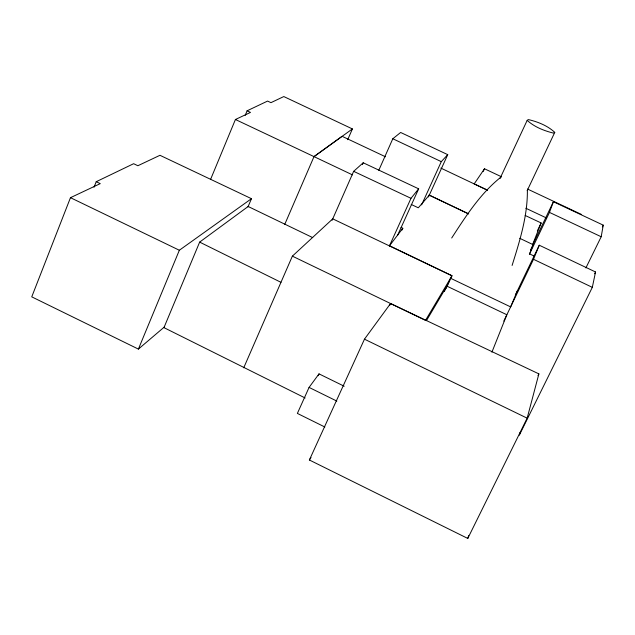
<?xml version="1.0" encoding="UTF-8"?>
<svg xmlns="http://www.w3.org/2000/svg" width="635" height="635" viewBox="0 0 635 635"><rect width="100%" height="100%" fill="white"/><g stroke="black" fill="none" stroke-linecap="round" stroke-linejoin="round"><path stroke-width="0.95" d="M585.899 267.914L601.194 236.752L603.25 225.155L553.41 201.732L532.463 245.451M520.144 432.371L519.343 435.118L592.32 287.345L595.543 271.986L539.274 245.221L515.366 295.005M527.161 418.171L538.877 373.88L390.557 303.53L364.466 339.177L309.38 460.002L467.781 538.44L527.161 418.171L364.466 339.177M467.781 538.44L468.654 535.607M512.096 265.446C519.716 241.133 527.637 216.083 527.367 190.373M529.392 254.302L549.473 212.4L553.41 201.732M519.684 238.276L533.106 244.681L529.59 253.897L534.043 256.008M94.051 187.214L96.218 181.713L100.259 183.626L70.469 197.683L31.75 296.847L138.39 349.099L164.632 326.755M532.447 244.951L541.139 222.956L525.169 215.463M491.903 352.187L506.849 314.754L446.881 286.123L426.418 320.675M503.801 321.112L533.503 259.294L539.274 245.221M138.39 349.099L179.348 250.246L251.46 198.691L159.957 155.297L137.858 165.735L133.644 163.703L96.218 181.713M210.566 179.443L235.426 119.499L250.484 112.419L247.094 110.807L245.197 115.364M312.698 237.617L248.158 206.494L199.652 242.11L163.957 327.636L305.141 397.986M517.311 290.957L510.627 306.903L450.556 278.257L444.389 291.465M247.991 206.883L251.46 198.691M284.663 224.584L314.007 156.615L342.082 136.311L385.508 156.781M243.729 367.808L292.37 256.151L332.74 218.853L452.001 275.773L450.556 278.257M347.702 139.7L352.401 128.937L283.813 96.56L270.947 102.656L267.581 101.076L247.094 110.807M332.121 220.274L353.655 171.339L363.204 162.774L418.663 188.833L397.47 235.569M362.402 164.592L363.204 162.774M378.785 170.307L392.811 138.755L400.645 132.469L447.738 154.662L428.474 196.937M344.202 386.215L319.024 373.88L309.07 387.413L297.378 413.409L324.85 427.006M318.206 375.69L319.024 373.88M389.414 245.959L410.988 198.318L418.663 188.833M402.003 230.06L402.812 228.267L401.05 227.433M421.616 204.867L441.293 161.639L447.738 154.662M389.731 305.324L390.557 303.53M483.235 171.458L484.481 168.767L501.507 176.784M446.167 288.25L449.913 280.226M499.975 178.57L527.185 120.348L528.376 119.586C537.861 121.793 547.568 125.682 554.768 132.366L527.201 190.619M537.321 230.926L541.139 222.956M530.542 250.031L533.106 244.681M602.385 226.925L603.25 225.155M538.012 375.658L538.877 373.88M594.67 273.764L595.543 271.986M451.707 237.998C465.868 216.114 480.385 193.445 500.999 177.07M309.38 460.002L311.023 457.541M484.481 168.767L474.186 183.904L487.545 190.198M402.812 228.267L389.517 245.745L452.001 275.773L425.498 320.381L292.37 256.151M235.426 119.499L314.007 156.615L352.401 128.937M554.768 132.366L553.283 133.072C543.933 130.715 534.337 126.952 527.185 120.348M527.494 189.032L581.263 214.36M549.473 212.4L601.194 236.752M525.836 208.248L546.314 217.9M353.655 171.339L410.988 198.318M392.811 138.755L441.293 161.639M411.194 204.446L418.306 207.804L429.3 195.128L468.67 213.924M440.833 168.084L487.18 190.071M429.006 195.04L468.265 213.709M314.007 156.615L352.488 174.879M533.503 259.294L592.32 287.345M70.469 197.683L179.348 250.246M309.07 387.413L336.82 401.082M199.652 242.11L280.964 282.329"/></g></svg>
